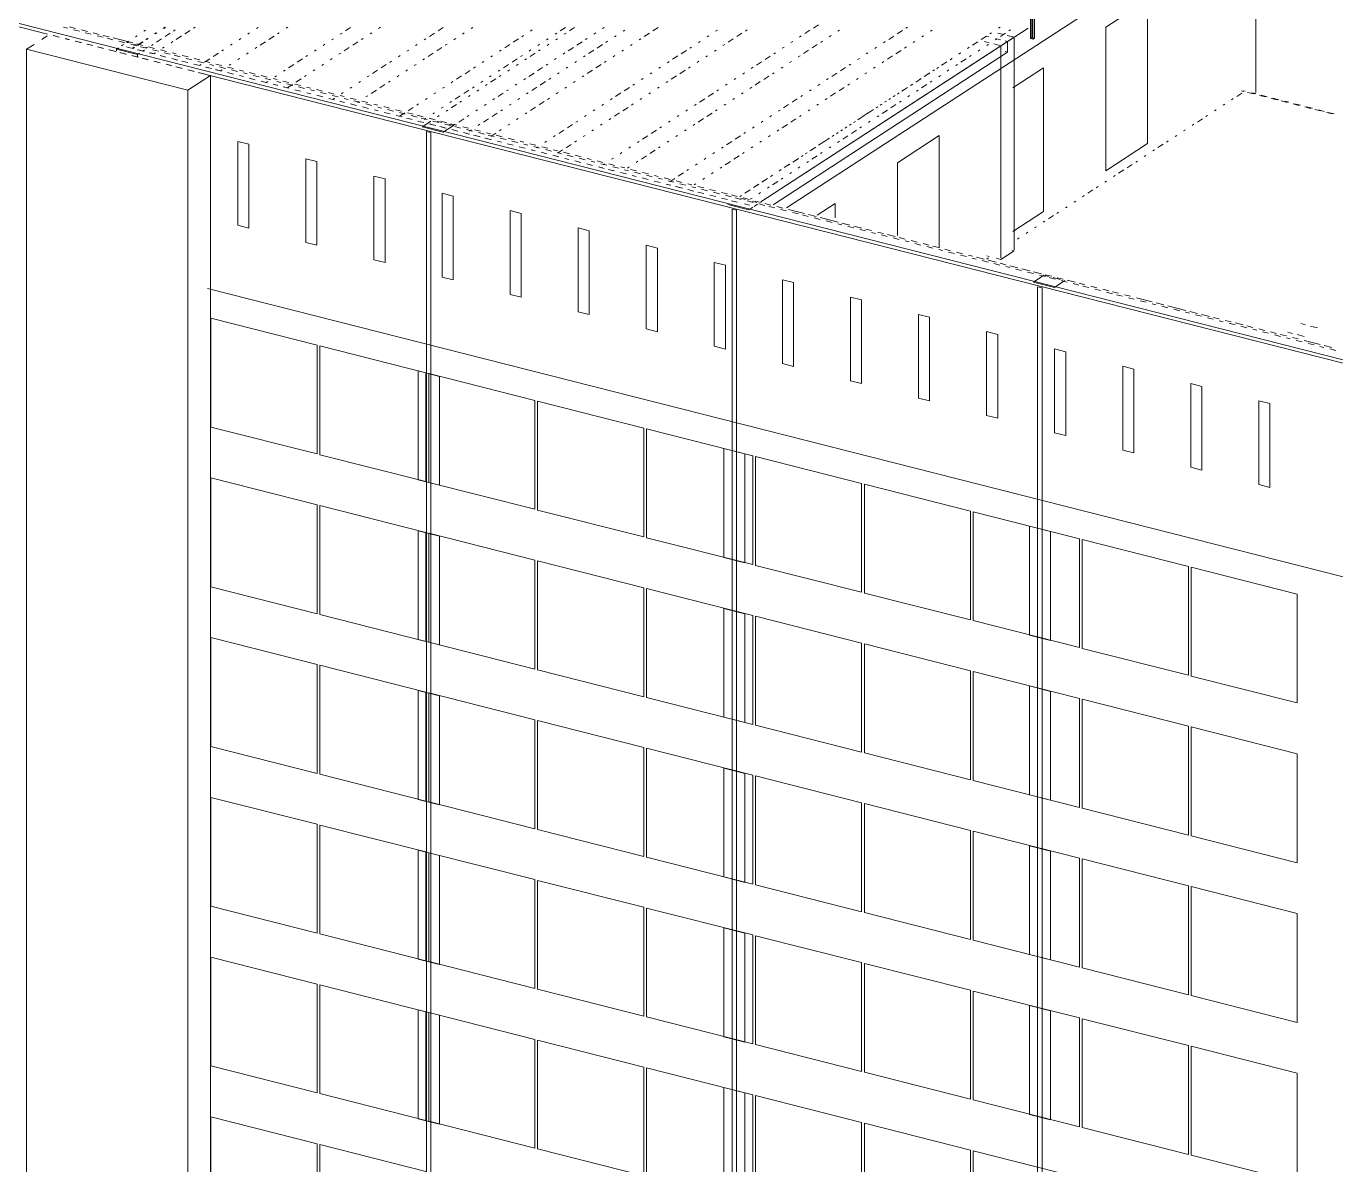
# Paper-space layout '02 Building 3D Model' of a CAD drawing. Header units: millimetres. Extents: x 5 to 415, y 7 to 290.
# Drawn here: x 233.7 to 297.2, y 140.3 to 195.5 of the extents above; entities that cross this region are included whole.
import ezdxf

# ---------------------------------------------------------------- set-up
doc = ezdxf.new("R2010")
doc.units = ezdxf.units.MM
doc.layers.add('MODEL_3D_VIEW', color=7, linetype='Continuous', lineweight=9)

# ---------------------------------------------------------------- blocks, each defined once
blk = doc.blocks.new('SHEET_02_BUILDING_3D')
at = {"layer": 'MODEL_3D_VIEW', "lineweight": 9}
for p, q in [((183.12, 208.386), (299.543, 178.796)), ((234.732, 195.101), (183.127, 208.217)), ((293.295, 192.27), (293.295, 202.577)), ((293.298, 201.477), (270.554, 186.672)), ((282.369, 198.164), (282.369, 194.886)), ((282.444, 194.935), (282.444, 198.214)), ((282.49, 194.855), (282.49, 198.134)), ((282.566, 194.905), (282.566, 198.183)), ((288.054, 196.754), (286.035, 195.439)), ((288.054, 189.791), (288.054, 196.754)), ((272.103, 195.56), (271.853, 195.396)), ((234.725, 195.02), (234.452, 194.842)), ((235.305, 194.956), (235.012, 195.03)), ((235.306, 194.955), (235.019, 195.028)), ((235.704, 195.387), (235.512, 195.436)), ((235.785, 194.834), (235.594, 194.882)), ((235.793, 194.832), (235.598, 194.881)), ((235.805, 195.453), (236.092, 195.38)), ((236.278, 195.241), (235.991, 195.314)), ((236.379, 195.307), (236.667, 195.234)), ((236.853, 195.095), (236.566, 195.168)), ((236.954, 195.161), (237.241, 195.088)), ((237.427, 194.949), (237.14, 195.022)), ((237.433, 195.039), (237.72, 194.966)), ((237.906, 194.828), (237.619, 194.901)), ((237.911, 194.918), (238.869, 194.674)), ((239.075, 195.024), (238.992, 194.97)), ((239.49, 195.294), (239.407, 195.24)), ((239.503, 194.84), (239.586, 194.894)), ((239.618, 194.89), (239.535, 194.836)), ((239.919, 195.11), (240.002, 195.164)), ((240.036, 195.162), (239.953, 195.108)), ((240.015, 194.71), (240.264, 194.872)), ((240.334, 195.38), (240.417, 195.434)), ((240.454, 195.434), (240.371, 195.38)), ((240.43, 194.98), (240.679, 195.142)), ((240.845, 195.25), (240.928, 195.304)), ((240.976, 194.848), (241.227, 195.011)), ((241.394, 195.12), (241.645, 195.283)), ((241.812, 195.392), (241.896, 195.446)), ((244.104, 194.885), (244.02, 194.831)), ((244.522, 195.157), (244.438, 195.103)), ((244.94, 195.429), (244.856, 195.375)), ((245.462, 194.842), (245.712, 195.006)), ((245.88, 195.114), (245.963, 195.169)), ((246.297, 195.386), (246.381, 195.441)), ((248.589, 194.88), (248.506, 194.825)), ((249.007, 195.152), (248.924, 195.097)), ((249.425, 195.423), (249.174, 195.26)), ((249.947, 194.837), (250.031, 194.891)), ((250.365, 195.109), (250.449, 195.163)), ((250.783, 195.381), (250.866, 195.435)), ((253.075, 194.874), (252.991, 194.82)), ((253.493, 195.146), (253.242, 194.983)), ((253.911, 195.418), (253.66, 195.255)), ((254.433, 194.832), (254.516, 194.886)), ((254.851, 195.104), (254.934, 195.158)), ((255.268, 195.376), (255.352, 195.43)), ((257.56, 194.869), (257.31, 194.705)), ((257.811, 195.032), (257.728, 194.977)), ((258.229, 195.304), (258.145, 195.249)), ((258.918, 194.826), (259.002, 194.881)), ((259.336, 195.098), (259.42, 195.153)), ((259.449, 194.879), (259.366, 194.825)), ((259.587, 195.261), (259.837, 195.425)), ((259.864, 195.149), (259.781, 195.095)), ((260.279, 195.42), (260.03, 195.258)), ((260.805, 194.835), (260.888, 194.889)), ((261.22, 195.105), (261.303, 195.159)), ((261.635, 195.376), (261.718, 195.43)), ((262.297, 195.026), (262.213, 194.972)), ((262.714, 195.298), (262.631, 195.244)), ((263.404, 194.821), (263.487, 194.875)), ((263.654, 194.984), (263.905, 195.147)), ((264.072, 195.256), (264.323, 195.419)), ((266.782, 195.021), (266.699, 194.967)), ((267.2, 195.293), (267.116, 195.239)), ((267.722, 194.707), (267.973, 194.87)), ((268.14, 194.979), (268.391, 195.142)), ((268.558, 195.251), (268.641, 195.305)), ((269.309, 186.964), (282.258, 195.393)), ((271.268, 195.016), (271.184, 194.961)), ((271.685, 195.288), (271.435, 195.124)), ((272.625, 194.973), (272.709, 195.028)), ((273.043, 195.245), (273.127, 195.299)), ((275.753, 195.01), (275.502, 194.847)), ((276.171, 195.282), (275.92, 195.119)), ((276.422, 195.445), (276.338, 195.391)), ((277.111, 194.968), (277.194, 195.022)), ((277.529, 195.24), (277.612, 195.294)), ((280.239, 195.005), (279.988, 194.842)), ((280.239, 195.005), (279.989, 194.843)), ((280.352, 194.976), (280.239, 195.005)), ((280.488, 195.167), (280.405, 195.113)), ((280.75, 194.875), (280.667, 194.821)), ((280.921, 194.831), (280.693, 194.889)), ((281.013, 195.097), (280.786, 195.155)), ((280.903, 195.437), (280.82, 195.383)), ((281.165, 195.145), (280.916, 194.983)), ((280.942, 194.537), (281.582, 194.953)), ((281.582, 194.953), (281.241, 195.04)), ((281.414, 195.307), (281.331, 195.253)), ((281.582, 194.953), (281.582, 184.646)), ((282.369, 194.886), (282.444, 194.935)), ((282.49, 194.855), (282.369, 194.886)), ((282.444, 194.935), (282.566, 194.905)), ((282.566, 194.905), (282.49, 194.855)), ((286.035, 195.439), (286.035, 188.476)), ((234.087, 194.605), (233.723, 194.368)), ((233.723, 194.368), (241.533, 192.383)), ((233.723, 73.763), (233.723, 194.368)), ((236.36, 194.688), (236.072, 194.761)), ((236.379, 194.683), (236.086, 194.757)), ((236.934, 194.542), (236.647, 194.615)), ((236.867, 194.559), (236.671, 194.608)), ((237.452, 194.41), (237.16, 194.484)), ((237.413, 194.42), (237.221, 194.469)), ((237.987, 194.274), (237.7, 194.347)), ((238.038, 194.261), (237.745, 194.335)), ((238.176, 194.439), (238.075, 194.373)), ((238.075, 194.373), (239.099, 194.113)), ((238.075, 194.273), (238.075, 194.373)), ((238.481, 194.682), (238.193, 194.755)), ((238.411, 194.592), (238.328, 194.538)), ((238.555, 194.48), (238.783, 194.422)), ((238.66, 194.754), (238.577, 194.7)), ((238.694, 194.673), (238.58, 194.702)), ((239.055, 194.536), (238.768, 194.609)), ((238.839, 194.408), (238.922, 194.462)), ((238.95, 194.455), (238.866, 194.401)), ((239.149, 194.557), (238.921, 194.615)), ((239.06, 194.626), (239.347, 194.553)), ((239.088, 194.57), (239.337, 194.732)), ((239.094, 194.343), (239.321, 194.285)), ((239.368, 194.727), (239.117, 194.564)), ((239.124, 194.335), (239.351, 194.278)), ((239.128, 194.334), (239.417, 194.261)), ((239.534, 194.414), (239.246, 194.487)), ((239.351, 194.278), (239.434, 194.332)), ((239.604, 194.442), (239.49, 194.471)), ((239.635, 194.48), (239.922, 194.407)), ((239.766, 194.548), (239.849, 194.602)), ((240.108, 194.268), (239.821, 194.341)), ((240.209, 194.334), (240.496, 194.261)), ((240.308, 194.413), (240.391, 194.467)), ((240.725, 194.685), (240.809, 194.739)), ((243.268, 194.341), (243.185, 194.287)), ((243.686, 194.613), (243.603, 194.559)), ((244.793, 194.407), (244.877, 194.462)), ((245.044, 194.57), (245.295, 194.734)), ((247.754, 194.336), (247.67, 194.281)), ((248.172, 194.608), (248.088, 194.553)), ((249.111, 194.293), (249.362, 194.456)), ((249.529, 194.565), (249.78, 194.728)), ((252.239, 194.33), (252.156, 194.276)), ((252.657, 194.602), (252.573, 194.548)), ((253.597, 194.288), (253.848, 194.451)), ((254.015, 194.56), (254.098, 194.614)), ((256.725, 194.325), (256.641, 194.27)), ((257.143, 194.597), (256.892, 194.433)), ((258.082, 194.282), (258.166, 194.337)), ((258.5, 194.554), (258.584, 194.609)), ((258.619, 194.339), (258.536, 194.285)), ((259.034, 194.609), (258.951, 194.555)), ((259.975, 194.295), (260.224, 194.457)), ((260.39, 194.565), (260.639, 194.727)), ((261.21, 194.319), (260.959, 194.156)), ((261.628, 194.591), (261.377, 194.428)), ((261.879, 194.754), (261.795, 194.7)), ((262.568, 194.277), (262.651, 194.331)), ((262.986, 194.549), (263.069, 194.603)), ((265.696, 194.314), (265.445, 194.151)), ((265.946, 194.477), (265.863, 194.423)), ((266.364, 194.749), (266.281, 194.695)), ((267.053, 194.271), (267.137, 194.326)), ((267.471, 194.543), (267.555, 194.598)), ((269.311, 186.966), (281.262, 194.745)), ((270.432, 194.472), (270.348, 194.417)), ((270.85, 194.744), (270.766, 194.689)), ((271.372, 194.157), (271.622, 194.32)), ((271.79, 194.429), (272.04, 194.592)), ((272.207, 194.701), (272.291, 194.756)), ((274.917, 194.466), (274.834, 194.412)), ((275.335, 194.738), (275.252, 194.684)), ((275.857, 194.152), (276.108, 194.315)), ((276.275, 194.424), (276.359, 194.478)), ((276.693, 194.696), (276.776, 194.75)), ((279.403, 194.461), (279.319, 194.406)), ((279.408, 194.464), (279.325, 194.41)), ((279.821, 194.733), (279.57, 194.57)), ((279.823, 194.735), (279.74, 194.681)), ((279.92, 194.334), (279.837, 194.28)), ((280.146, 194.739), (280.374, 194.681)), ((280.335, 194.605), (280.252, 194.551)), ((280.601, 194.623), (280.942, 194.537)), ((280.942, 184.23), (280.942, 194.537)), ((281.262, 194.745), (281.148, 194.774)), ((281.148, 194.251), (281.262, 194.222)), ((281.262, 194.745), (281.262, 194.222)), ((238.526, 194.137), (238.234, 194.211)), ((238.562, 194.128), (238.274, 194.201)), ((239.112, 193.988), (238.819, 194.062)), ((239.136, 193.982), (238.849, 194.055)), ((239.099, 194.113), (239.2, 194.179)), ((239.099, 194.013), (239.099, 194.113)), ((239.615, 193.86), (239.328, 193.933)), ((239.6, 193.864), (239.405, 193.914)), ((239.662, 194.198), (239.89, 194.141)), ((239.705, 194.188), (239.897, 194.139)), ((239.89, 194.141), (239.973, 194.195)), ((240.186, 193.715), (239.893, 193.789)), ((240.189, 193.714), (239.902, 193.787)), ((240.186, 194.065), (240.475, 193.992)), ((240.683, 194.122), (240.395, 194.195)), ((240.764, 193.568), (240.477, 193.641)), ((240.674, 193.591), (240.479, 193.641)), ((240.763, 193.919), (241.052, 193.845)), ((240.784, 194.188), (240.975, 194.139)), ((241.161, 194), (240.874, 194.073)), ((241.244, 193.796), (241.533, 193.723)), ((241.262, 194.066), (241.55, 193.993)), ((241.736, 193.854), (241.449, 193.927)), ((241.821, 193.65), (242.11, 193.576)), ((241.837, 193.92), (242.124, 193.847)), ((242.31, 193.708), (242.023, 193.781)), ((242.182, 193.634), (242.098, 193.579)), ((242.6, 193.906), (242.349, 193.743)), ((242.411, 193.774), (242.603, 193.725)), ((242.789, 193.587), (242.597, 193.635)), ((243.018, 194.178), (242.767, 194.015)), ((242.89, 193.652), (243.177, 193.579)), ((243.54, 193.591), (243.623, 193.646)), ((243.957, 193.863), (244.041, 193.918)), ((244.375, 194.135), (244.459, 194.19)), ((246.667, 193.628), (246.417, 193.465)), ((247.085, 193.9), (246.834, 193.737)), ((247.336, 194.064), (247.252, 194.009)), ((248.025, 193.586), (248.109, 193.64)), ((248.443, 193.858), (248.526, 193.912)), ((248.861, 194.13), (248.944, 194.184)), ((251.153, 193.623), (250.902, 193.46)), ((251.403, 193.786), (251.32, 193.732)), ((251.821, 194.058), (251.738, 194.004)), ((252.51, 193.58), (252.594, 193.635)), ((252.928, 193.852), (253.012, 193.907)), ((253.179, 194.016), (253.43, 194.179)), ((255.889, 193.781), (255.805, 193.726)), ((256.307, 194.053), (256.223, 193.998)), ((256.829, 193.466), (257.08, 193.629)), ((257.247, 193.738), (257.497, 193.901)), ((257.54, 193.637), (257.457, 193.583)), ((257.665, 194.01), (257.748, 194.065)), ((257.955, 193.907), (257.872, 193.853)), ((258.37, 194.177), (258.121, 194.015)), ((258.895, 193.593), (258.978, 193.647)), ((259.31, 193.863), (259.393, 193.917)), ((259.725, 194.133), (259.808, 194.187)), ((260.374, 193.775), (260.291, 193.721)), ((260.792, 194.047), (260.709, 193.993)), ((261.314, 193.461), (261.565, 193.624)), ((261.732, 193.733), (261.816, 193.787)), ((262.15, 194.005), (262.234, 194.059)), ((264.86, 193.77), (264.776, 193.715)), ((265.278, 194.042), (265.027, 193.879)), ((266.218, 193.727), (266.301, 193.782)), ((266.635, 193.999), (266.719, 194.054)), ((269.345, 193.764), (269.095, 193.601)), ((269.763, 194.036), (269.513, 193.873)), ((281.262, 194.222), (269.896, 186.824)), ((270.014, 194.2), (269.93, 194.145)), ((270.703, 193.722), (270.787, 193.776)), ((271.121, 193.994), (271.205, 194.048)), ((273.664, 193.65), (273.58, 193.596)), ((274.082, 193.922), (273.998, 193.868)), ((274.499, 194.194), (274.416, 194.14)), ((275.189, 193.717), (275.272, 193.771)), ((275.439, 193.88), (275.69, 194.043)), ((278.149, 193.645), (278.066, 193.59)), ((278.329, 193.762), (278.08, 193.6)), ((278.567, 193.917), (278.483, 193.862)), ((278.578, 193.924), (278.495, 193.87)), ((278.841, 193.632), (278.758, 193.578)), ((278.985, 194.189), (278.901, 194.134)), ((278.993, 194.194), (278.91, 194.14)), ((279.256, 193.902), (279.007, 193.74)), ((279.505, 194.064), (279.422, 194.01)), ((241.242, 193.447), (240.955, 193.52)), ((241.26, 193.442), (240.967, 193.516)), ((241.817, 193.301), (241.53, 193.374)), ((241.533, 192.383), (242.627, 193.095)), ((241.846, 193.293), (241.553, 193.368)), ((242.334, 193.169), (242.041, 193.244)), ((298.975, 178.773), (242.104, 193.228)), ((242.398, 193.503), (242.687, 193.43)), ((242.439, 193.493), (242.667, 193.435)), ((242.627, 193.095), (242.529, 193.119)), ((242.627, 193.095), (242.627, 72.49)), ((242.879, 193.381), (243.168, 193.307)), ((242.894, 193.377), (243.122, 193.319)), ((243.363, 193.441), (243.076, 193.514)), ((243.122, 193.319), (243.205, 193.374)), ((243.456, 193.234), (243.745, 193.161)), ((243.464, 193.506), (243.752, 193.433)), ((243.938, 193.295), (243.651, 193.368)), ((244.033, 193.087), (244.226, 193.039)), ((244.039, 193.36), (244.23, 193.312)), ((244.417, 193.173), (244.225, 193.222)), ((244.514, 192.965), (244.803, 192.892)), ((244.518, 193.239), (244.805, 193.166)), ((244.991, 193.027), (244.704, 193.1)), ((245.092, 193.093), (245.379, 193.02)), ((245.832, 193.084), (245.748, 193.03)), ((246.249, 193.356), (246.166, 193.302)), ((247.189, 193.042), (247.273, 193.096)), ((247.607, 193.314), (247.691, 193.368)), ((250.317, 193.079), (250.233, 193.025)), ((250.735, 193.351), (250.484, 193.188)), ((251.675, 193.036), (251.758, 193.091)), ((252.093, 193.308), (252.176, 193.363)), ((254.802, 193.073), (254.552, 192.91)), ((255.22, 193.345), (254.97, 193.182)), ((255.471, 193.509), (255.388, 193.454)), ((256.16, 193.031), (256.244, 193.085)), ((256.578, 193.303), (256.662, 193.357)), ((256.71, 193.096), (256.627, 193.042)), ((257.125, 193.366), (257.042, 193.312)), ((258.065, 193.052), (258.314, 193.214)), ((258.48, 193.322), (258.729, 193.485)), ((259.121, 192.959), (259.037, 192.905)), ((259.539, 193.231), (259.455, 193.177)), ((259.957, 193.503), (259.873, 193.449)), ((260.646, 193.026), (260.729, 193.08)), ((260.896, 193.189), (261.147, 193.352)), ((264.024, 193.226), (263.941, 193.171)), ((264.442, 193.498), (264.358, 193.443)), ((264.964, 192.911), (265.215, 193.075)), ((265.382, 193.183), (265.633, 193.347)), ((265.8, 193.455), (265.883, 193.51)), ((268.51, 193.22), (268.426, 193.166)), ((268.928, 193.492), (268.844, 193.438)), ((269.449, 192.906), (269.7, 193.069)), ((269.867, 193.178), (269.951, 193.232)), ((270.285, 193.45), (270.369, 193.504)), ((272.995, 193.215), (272.744, 193.052)), ((273.413, 193.487), (273.162, 193.324)), ((274.353, 193.173), (274.436, 193.227)), ((274.771, 193.445), (274.854, 193.499)), ((277.481, 193.21), (277.23, 193.046)), ((277.499, 193.222), (277.416, 193.168)), ((277.731, 193.373), (277.648, 193.318)), ((277.914, 193.492), (277.831, 193.438)), ((278.011, 193.092), (277.928, 193.038)), ((278.426, 193.362), (278.343, 193.308)), ((283.005, 193.467), (281.513, 192.496)), ((283.005, 186.505), (283.005, 193.467)), ((241.533, 71.778), (241.533, 192.383)), ((245.092, 192.819), (245.38, 192.745)), ((245.565, 192.881), (245.278, 192.954)), ((245.414, 192.812), (245.33, 192.758)), ((245.666, 192.947), (245.858, 192.898)), ((245.669, 192.672), (245.861, 192.623)), ((245.671, 192.671), (245.899, 192.613)), ((246.044, 192.759), (245.853, 192.808)), ((246.145, 192.825), (246.432, 192.752)), ((246.15, 192.55), (246.438, 192.476)), ((246.24, 192.527), (246.354, 192.498)), ((246.619, 192.613), (246.331, 192.686)), ((246.354, 192.498), (246.604, 192.661)), ((246.72, 192.679), (247.007, 192.606)), ((246.727, 192.403), (247.015, 192.33)), ((246.771, 192.77), (247.022, 192.933)), ((247.193, 192.467), (246.906, 192.54)), ((247.294, 192.533), (247.486, 192.484)), ((247.672, 192.346), (247.48, 192.394)), ((247.773, 192.411), (248.06, 192.338)), ((249.481, 192.535), (249.398, 192.481)), ((249.899, 192.807), (249.816, 192.753)), ((250.421, 192.22), (250.672, 192.384)), ((250.839, 192.492), (251.09, 192.656)), ((251.257, 192.764), (251.34, 192.819)), ((253.967, 192.53), (253.883, 192.475)), ((254.385, 192.802), (254.301, 192.747)), ((254.907, 192.215), (255.157, 192.378)), ((255.324, 192.487), (255.408, 192.541)), ((255.631, 192.394), (255.548, 192.34)), ((255.742, 192.759), (255.826, 192.813)), ((256.046, 192.664), (255.963, 192.61)), ((256.461, 192.934), (256.212, 192.772)), ((256.986, 192.35), (257.069, 192.404)), ((257.401, 192.62), (257.484, 192.674)), ((257.816, 192.89), (257.899, 192.944)), ((258.452, 192.524), (258.202, 192.361)), ((258.87, 192.796), (258.619, 192.633)), ((259.81, 192.482), (259.894, 192.536)), ((260.228, 192.754), (260.311, 192.808)), ((262.938, 192.519), (262.687, 192.355)), ((263.188, 192.682), (263.105, 192.627)), ((263.606, 192.954), (263.523, 192.899)), ((264.295, 192.476), (264.379, 192.531)), ((264.713, 192.748), (264.797, 192.803)), ((267.256, 192.404), (267.172, 192.35)), ((267.674, 192.676), (267.59, 192.622)), ((268.092, 192.948), (268.008, 192.894)), ((268.781, 192.471), (268.864, 192.525)), ((269.032, 192.634), (269.282, 192.797)), ((271.742, 192.399), (271.658, 192.345)), ((272.159, 192.671), (272.076, 192.617)), ((272.577, 192.943), (272.494, 192.889)), ((273.099, 192.357), (273.35, 192.52)), ((273.517, 192.629), (273.601, 192.683)), ((273.935, 192.901), (274.019, 192.955)), ((276.227, 192.394), (276.143, 192.339)), ((276.42, 192.519), (276.171, 192.357)), ((276.645, 192.666), (276.561, 192.611)), ((276.669, 192.681), (276.586, 192.627)), ((277.063, 192.938), (276.812, 192.774)), ((276.932, 192.389), (276.849, 192.335)), ((277.084, 192.952), (277.001, 192.898)), ((277.347, 192.659), (277.098, 192.497)), ((277.596, 192.822), (277.513, 192.767)), ((292.609, 192.348), (292.705, 192.324)), ((292.69, 192.354), (292.786, 192.33)), ((247.304, 192.256), (247.496, 192.207)), ((247.785, 192.134), (248.073, 192.061)), ((248.246, 192.2), (247.959, 192.273)), ((248.347, 192.265), (248.634, 192.192)), ((248.362, 191.987), (248.65, 191.914)), ((248.821, 192.054), (248.533, 192.127)), ((248.646, 191.991), (248.562, 191.937)), ((248.903, 191.85), (249.131, 191.792)), ((248.922, 192.119), (249.113, 192.071)), ((248.939, 191.841), (249.131, 191.792)), ((249.063, 192.263), (248.98, 192.209)), ((249.299, 191.932), (249.108, 191.981)), ((249.4, 191.998), (249.688, 191.925)), ((249.42, 191.718), (249.709, 191.645)), ((249.472, 191.705), (249.585, 191.676)), ((249.874, 191.786), (249.587, 191.859)), ((249.753, 191.785), (249.836, 191.84)), ((249.975, 191.852), (250.262, 191.779)), ((250.448, 191.64), (250.161, 191.713)), ((250.17, 192.057), (250.254, 192.112)), ((250.549, 191.706), (250.741, 191.657)), ((252.713, 191.714), (252.63, 191.659)), ((253.131, 191.986), (253.047, 191.931)), ((253.549, 192.258), (253.465, 192.203)), ((254.238, 191.78), (254.322, 191.834)), ((254.552, 191.691), (254.303, 191.529)), ((254.489, 191.943), (254.739, 192.106)), ((254.801, 191.854), (254.718, 191.799)), ((255.216, 192.124), (255.133, 192.07)), ((255.907, 191.647), (255.99, 191.701)), ((256.322, 191.918), (256.405, 191.972)), ((256.571, 192.08), (256.82, 192.242)), ((257.199, 191.708), (257.115, 191.654)), ((257.616, 191.98), (257.533, 191.926)), ((258.034, 192.252), (257.951, 192.198)), ((258.556, 191.666), (258.807, 191.829)), ((258.974, 191.938), (259.058, 191.992)), ((259.392, 192.21), (259.476, 192.264)), ((261.684, 191.703), (261.601, 191.648)), ((262.102, 191.975), (262.018, 191.92)), ((262.52, 192.247), (262.269, 192.083)), ((263.042, 191.66), (263.125, 191.715)), ((263.46, 191.932), (263.543, 191.987)), ((263.878, 192.204), (263.961, 192.259)), ((266.17, 191.697), (266.086, 191.643)), ((266.587, 191.969), (266.337, 191.806)), ((267.005, 192.241), (266.755, 192.078)), ((267.527, 191.655), (267.611, 191.709)), ((267.945, 191.927), (268.029, 191.981)), ((268.363, 192.199), (268.447, 192.253)), ((270.655, 191.692), (270.404, 191.529)), ((271.073, 191.964), (270.822, 191.801)), ((271.324, 192.127), (271.24, 192.073)), ((272.013, 191.649), (272.096, 191.704)), ((272.431, 191.921), (272.514, 191.976)), ((272.681, 192.085), (272.932, 192.248)), ((275.175, 191.709), (275.092, 191.655)), ((275.391, 191.85), (275.308, 191.795)), ((275.59, 191.979), (275.507, 191.925)), ((275.809, 192.122), (275.726, 192.067)), ((276.005, 192.249), (275.922, 192.195)), ((276.102, 191.849), (276.019, 191.795)), ((276.517, 192.119), (276.434, 192.065)), ((291.707, 191.649), (291.79, 191.704)), ((292.122, 191.92), (292.205, 191.974)), ((292.371, 192.082), (292.62, 192.244)), ((292.897, 192.275), (293.184, 192.202)), ((293.073, 192.257), (293.264, 192.208)), ((293.181, 192.249), (293.295, 192.22)), ((293.471, 192.129), (293.758, 192.056)), ((293.552, 192.135), (293.839, 192.062)), ((294.046, 191.983), (294.333, 191.91)), ((294.126, 191.989), (294.414, 191.916)), ((294.524, 191.861), (294.812, 191.788)), ((294.701, 191.843), (294.892, 191.795)), ((295.099, 191.715), (295.386, 191.642)), ((295.18, 191.722), (295.467, 191.649)), ((249.997, 191.572), (250.286, 191.498)), ((250.574, 191.425), (250.767, 191.376)), ((250.927, 191.518), (250.736, 191.567)), ((251.028, 191.584), (251.315, 191.511)), ((251.055, 191.303), (251.344, 191.23)), ((251.502, 191.372), (251.214, 191.445)), ((251.602, 191.438), (251.89, 191.365)), ((251.632, 191.156), (251.921, 191.083)), ((252.076, 191.226), (251.789, 191.299)), ((252.045, 191.278), (251.794, 191.115)), ((251.794, 191.115), (251.908, 191.086)), ((252.177, 191.292), (252.464, 191.219)), ((252.462, 191.55), (252.212, 191.387)), ((252.65, 191.08), (252.363, 191.153)), ((252.656, 191.17), (252.943, 191.097)), ((253.402, 191.236), (253.486, 191.29)), ((253.722, 191.151), (253.639, 191.097)), ((253.82, 191.508), (253.904, 191.562)), ((254.137, 191.421), (254.054, 191.367)), ((255.077, 191.107), (255.16, 191.161)), ((255.492, 191.377), (255.575, 191.431)), ((256.53, 191.273), (256.279, 191.11)), ((256.781, 191.436), (256.697, 191.382)), ((257.888, 191.23), (257.971, 191.285)), ((258.138, 191.394), (258.389, 191.557)), ((260.848, 191.159), (260.765, 191.104)), ((261.266, 191.431), (261.183, 191.376)), ((262.206, 191.116), (262.457, 191.279)), ((262.624, 191.388), (262.875, 191.551)), ((265.334, 191.153), (265.25, 191.099)), ((265.752, 191.425), (265.668, 191.371)), ((266.692, 191.111), (266.942, 191.274)), ((267.109, 191.383), (267.193, 191.437)), ((269.819, 191.148), (269.736, 191.093)), ((270.237, 191.42), (270.154, 191.365)), ((271.177, 191.105), (271.261, 191.16)), ((271.595, 191.377), (271.678, 191.432)), ((274.305, 191.142), (274.054, 190.979)), ((274.511, 191.277), (274.262, 191.115)), ((274.723, 191.414), (274.472, 191.251)), ((274.76, 191.439), (274.677, 191.385)), ((274.973, 191.578), (274.89, 191.523)), ((275.023, 191.147), (274.94, 191.093)), ((275.438, 191.417), (275.189, 191.255)), ((275.853, 191.687), (275.604, 191.525)), ((290.877, 191.109), (290.96, 191.163)), ((291.292, 191.379), (291.375, 191.433)), ((295.673, 191.569), (295.96, 191.496)), ((295.754, 191.576), (296.041, 191.503)), ((296.152, 191.448), (296.439, 191.375)), ((296.329, 191.43), (296.616, 191.357)), ((296.726, 191.302), (297.014, 191.229)), ((296.807, 191.308), (297.095, 191.235)), ((252.135, 191.028), (252.362, 190.971)), ((252.209, 191.01), (252.402, 190.961)), ((252.69, 190.887), (252.979, 190.814)), ((252.704, 190.884), (252.817, 190.855)), ((253.129, 190.959), (252.842, 191.032)), ((253.292, 190.871), (252.888, 190.609)), ((252.888, 190.609), (253.911, 190.348)), ((252.984, 190.964), (253.068, 191.018)), ((253.306, 190.881), (253.223, 190.827)), ((253.23, 191.024), (253.517, 190.951)), ((253.254, 190.744), (253.482, 190.686)), ((253.267, 190.741), (253.556, 190.667)), ((253.704, 190.813), (253.416, 190.886)), ((253.848, 190.822), (253.62, 190.879)), ((253.748, 190.618), (254.037, 190.545)), ((253.805, 190.878), (254.092, 190.805)), ((253.823, 190.599), (254.05, 190.542)), ((253.911, 190.348), (254.416, 190.677)), ((254.278, 190.667), (253.991, 190.74)), ((254.416, 190.677), (254.189, 190.735)), ((254.283, 190.757), (254.571, 190.684)), ((254.325, 190.472), (254.614, 190.398)), ((254.413, 190.675), (254.496, 190.729)), ((254.757, 190.545), (254.47, 190.618)), ((254.662, 190.837), (254.911, 190.999)), ((254.858, 190.611), (255.145, 190.538)), ((255.331, 190.399), (255.044, 190.472)), ((255.276, 190.457), (255.193, 190.403)), ((255.432, 190.465), (255.719, 190.392)), ((255.694, 190.729), (255.611, 190.675)), ((256.112, 191.001), (255.861, 190.838)), ((256.634, 190.414), (256.718, 190.469)), ((257.052, 190.686), (257.136, 190.741)), ((257.47, 190.958), (257.553, 191.013)), ((259.762, 190.452), (259.511, 190.288)), ((260.18, 190.723), (259.929, 190.56)), ((260.431, 190.887), (260.347, 190.832)), ((261.12, 190.409), (261.203, 190.463)), ((261.538, 190.681), (261.621, 190.735)), ((261.955, 190.953), (262.039, 191.007)), ((264.247, 190.446), (263.997, 190.283)), ((264.498, 190.609), (264.415, 190.555)), ((264.916, 190.881), (264.832, 190.827)), ((265.605, 190.404), (265.689, 190.458)), ((266.023, 190.676), (266.107, 190.73)), ((266.274, 190.839), (266.524, 191.002)), ((268.984, 190.604), (268.9, 190.549)), ((269.401, 190.876), (269.318, 190.821)), ((270.091, 190.398), (270.174, 190.453)), ((270.341, 190.561), (270.592, 190.725)), ((270.759, 190.833), (271.01, 190.997)), ((273.266, 190.466), (273.183, 190.412)), ((273.469, 190.598), (273.386, 190.544)), ((273.681, 190.736), (273.598, 190.682)), ((273.944, 190.444), (273.694, 190.282)), ((273.887, 190.87), (273.803, 190.816)), ((274.096, 191.006), (274.013, 190.952)), ((274.193, 190.606), (274.11, 190.552)), ((274.608, 190.876), (274.525, 190.822)), ((289.798, 190.407), (289.881, 190.461)), ((290.213, 190.677), (290.296, 190.731)), ((290.462, 190.839), (290.711, 191.001)), ((244.495, 189.76), (243.957, 189.897)), ((243.957, 189.897), (243.957, 185.835)), ((253.312, 190.324), (253.097, 190.379)), ((253.097, 190.379), (253.097, 69.774)), ((253.312, 69.72), (253.312, 190.324)), ((254.903, 190.325), (255.191, 190.252)), ((255.026, 190.294), (255.139, 190.265)), ((255.384, 190.203), (255.672, 190.129)), ((255.481, 190.178), (255.708, 190.12)), ((255.906, 190.253), (255.618, 190.326)), ((255.935, 190.063), (256.049, 190.034)), ((255.961, 190.056), (256.249, 189.983)), ((256.007, 190.319), (256.198, 190.27)), ((256.384, 190.131), (256.097, 190.204)), ((256.216, 190.142), (256.467, 190.306)), ((256.485, 190.197), (256.773, 190.124)), ((256.538, 189.909), (256.73, 189.861)), ((256.959, 189.985), (256.672, 190.058)), ((257.019, 189.787), (257.307, 189.714)), ((257.06, 190.051), (257.347, 189.978)), ((257.533, 189.839), (257.246, 189.912)), ((257.634, 189.905), (257.826, 189.856)), ((258.926, 189.908), (258.843, 189.853)), ((259.344, 190.18), (259.26, 190.125)), ((260.284, 189.865), (260.367, 189.919)), ((260.702, 190.137), (260.785, 190.191)), ((263.412, 189.902), (263.328, 189.848)), ((263.83, 190.174), (263.579, 190.011)), ((264.769, 189.86), (264.853, 189.914)), ((265.187, 190.132), (265.271, 190.186)), ((267.897, 189.897), (267.646, 189.733)), ((268.315, 190.169), (268.064, 190.005)), ((268.566, 190.332), (268.482, 190.277)), ((269.255, 189.854), (269.338, 189.909)), ((269.673, 190.126), (269.756, 190.181)), ((272.383, 189.891), (272.132, 189.728)), ((272.602, 190.034), (272.353, 189.872)), ((272.633, 190.054), (272.55, 190)), ((272.851, 190.196), (272.768, 190.142)), ((273.051, 190.326), (272.968, 190.272)), ((273.113, 189.904), (273.03, 189.85)), ((273.528, 190.174), (273.279, 190.012)), ((277.957, 190.181), (275.937, 188.867)), ((277.957, 184.732), (277.957, 190.181)), ((286.035, 188.476), (288.054, 189.791)), ((288.968, 189.866), (289.051, 189.92)), ((289.383, 190.137), (289.466, 190.191)), ((244.495, 185.698), (244.495, 189.76)), ((257.596, 189.641), (257.884, 189.567)), ((258.012, 189.718), (257.821, 189.766)), ((258.113, 189.783), (258.4, 189.71)), ((258.173, 189.494), (258.365, 189.445)), ((258.258, 189.472), (258.371, 189.443)), ((258.586, 189.572), (258.299, 189.645)), ((258.508, 189.636), (258.425, 189.581)), ((258.654, 189.372), (258.942, 189.298)), ((258.687, 189.637), (258.975, 189.564)), ((258.712, 189.357), (258.94, 189.299)), ((259.161, 189.426), (258.874, 189.499)), ((259.231, 189.225), (259.52, 189.152)), ((259.262, 189.491), (259.453, 189.443)), ((259.448, 189.321), (259.699, 189.484)), ((259.64, 189.304), (259.448, 189.353)), ((259.741, 189.37), (260.028, 189.297)), ((259.866, 189.593), (260.117, 189.756)), ((260.214, 189.158), (259.927, 189.231)), ((260.315, 189.224), (260.602, 189.151)), ((262.576, 189.358), (262.492, 189.304)), ((262.994, 189.63), (262.91, 189.576)), ((263.516, 189.044), (263.767, 189.207)), ((263.934, 189.316), (264.184, 189.479)), ((264.352, 189.588), (264.435, 189.642)), ((267.061, 189.353), (266.978, 189.298)), ((267.479, 189.625), (267.396, 189.57)), ((268.001, 189.038), (268.252, 189.201)), ((268.419, 189.31), (268.503, 189.365)), ((268.837, 189.582), (268.921, 189.637)), ((271.357, 189.223), (271.274, 189.169)), ((271.547, 189.347), (271.463, 189.293)), ((271.772, 189.494), (271.689, 189.44)), ((271.965, 189.619), (271.714, 189.456)), ((272.034, 189.201), (271.785, 189.039)), ((272.187, 189.764), (272.104, 189.71)), ((272.283, 189.364), (272.2, 189.309)), ((272.698, 189.634), (272.615, 189.58)), ((287.889, 189.164), (287.972, 189.218)), ((288.304, 189.434), (288.387, 189.488)), ((288.553, 189.596), (288.802, 189.758)), ((247.794, 188.921), (247.256, 189.058)), ((247.256, 189.058), (247.256, 184.997)), ((247.794, 184.86), (247.794, 188.921)), ((259.808, 189.078), (260.001, 189.029)), ((260.289, 188.956), (260.578, 188.883)), ((260.789, 189.012), (260.501, 189.085)), ((260.866, 188.809), (261.155, 188.736)), ((260.89, 189.078), (261.081, 189.029)), ((261.267, 188.89), (261.076, 188.939)), ((261.368, 188.956), (261.655, 188.883)), ((261.443, 188.663), (261.636, 188.614)), ((261.489, 188.651), (261.717, 188.593)), ((261.842, 188.744), (261.554, 188.817)), ((261.74, 188.814), (261.657, 188.76)), ((261.924, 188.54), (262.213, 188.467)), ((261.943, 188.81), (262.23, 188.737)), ((261.944, 188.535), (262.172, 188.478)), ((262.158, 189.086), (262.074, 189.032)), ((262.416, 188.598), (262.129, 188.671)), ((262.517, 188.664), (262.709, 188.615)), ((262.895, 188.476), (262.703, 188.525)), ((262.847, 188.608), (262.931, 188.663)), ((262.996, 188.542), (263.283, 188.469)), ((263.265, 188.88), (263.349, 188.935)), ((265.808, 188.537), (265.724, 188.482)), ((266.226, 188.809), (266.142, 188.754)), ((266.644, 189.081), (266.56, 189.026)), ((267.333, 188.603), (267.416, 188.657)), ((267.583, 188.766), (267.834, 188.929)), ((270.277, 188.521), (270.194, 188.467)), ((270.293, 188.531), (270.21, 188.477)), ((270.693, 188.791), (270.443, 188.629)), ((270.711, 188.803), (270.628, 188.749)), ((271.108, 189.061), (270.859, 188.899)), ((271.129, 189.075), (271.045, 189.021)), ((271.204, 188.661), (271.121, 188.607)), ((271.619, 188.931), (271.536, 188.877)), ((275.937, 188.867), (275.937, 185.335)), ((286.644, 188.354), (286.893, 188.516)), ((287.059, 188.624), (287.308, 188.786)), ((287.474, 188.894), (287.557, 188.948)), ((251.094, 188.083), (250.555, 188.22)), ((250.555, 188.22), (250.555, 184.158)), ((251.094, 184.021), (251.094, 188.083)), ((262.501, 188.394), (262.79, 188.32)), ((263.078, 188.247), (263.271, 188.198)), ((263.469, 188.33), (263.182, 188.403)), ((263.559, 188.125), (263.848, 188.051)), ((263.57, 188.396), (263.858, 188.323)), ((264.044, 188.184), (263.757, 188.257)), ((264.137, 187.978), (264.425, 187.905)), ((264.145, 188.25), (264.336, 188.202)), ((264.523, 188.063), (264.331, 188.111)), ((264.623, 188.129), (264.911, 188.056)), ((265.097, 187.917), (264.81, 187.99)), ((265.139, 188.102), (264.888, 187.938)), ((265.198, 187.983), (265.485, 187.91)), ((265.557, 188.374), (265.306, 188.21)), ((266.497, 188.059), (266.581, 188.113)), ((266.915, 188.331), (266.998, 188.385)), ((269.447, 187.981), (269.364, 187.927)), ((269.625, 188.096), (269.374, 187.933)), ((269.862, 188.251), (269.779, 188.197)), ((269.875, 188.259), (269.792, 188.205)), ((270.125, 187.959), (269.876, 187.797)), ((270.374, 188.121), (270.291, 188.067)), ((270.789, 188.391), (270.706, 188.337)), ((285.98, 187.921), (286.063, 187.975)), ((286.395, 188.191), (286.478, 188.245)), ((254.393, 187.244), (253.854, 187.381)), ((253.854, 187.381), (253.854, 183.32)), ((264.714, 187.831), (264.906, 187.783)), ((264.721, 187.83), (264.949, 187.772)), ((265.176, 187.714), (265.517, 187.627)), ((265.195, 187.709), (265.483, 187.636)), ((265.671, 187.771), (265.384, 187.844)), ((265.772, 187.837), (265.964, 187.788)), ((265.772, 187.563), (266.06, 187.489)), ((266.15, 187.649), (265.959, 187.698)), ((266.079, 187.787), (266.163, 187.841)), ((266.251, 187.715), (266.538, 187.642)), ((266.253, 187.44), (266.541, 187.367)), ((266.725, 187.503), (266.437, 187.576)), ((266.826, 187.569), (267.113, 187.496)), ((266.83, 187.294), (267.118, 187.22)), ((267.299, 187.357), (267.012, 187.43)), ((267.4, 187.423), (267.687, 187.35)), ((267.874, 187.211), (267.586, 187.284)), ((267.879, 187.301), (268.166, 187.228)), ((268.368, 187.278), (268.285, 187.224)), ((268.371, 187.28), (268.288, 187.226)), ((268.783, 187.548), (268.534, 187.386)), ((268.789, 187.552), (268.705, 187.498)), ((269.198, 187.819), (268.949, 187.656)), ((269.207, 187.824), (268.956, 187.661)), ((269.295, 187.418), (269.212, 187.364)), ((269.71, 187.689), (269.627, 187.634)), ((284.901, 187.219), (284.984, 187.273)), ((285.15, 187.381), (285.399, 187.543)), ((285.565, 187.651), (285.648, 187.705)), ((254.393, 183.183), (254.393, 187.244)), ((267.407, 187.147), (267.695, 187.074)), ((267.701, 186.844), (268.724, 186.584)), ((267.888, 187.025), (268.176, 186.951)), ((268.125, 186.559), (267.91, 186.614)), ((267.91, 186.614), (267.91, 66.01)), ((267.953, 187.008), (268.181, 186.95)), ((268.352, 187.089), (268.065, 187.162)), ((268.547, 187.086), (268.319, 187.144)), ((268.453, 187.155), (268.74, 187.082)), ((268.522, 186.864), (268.749, 186.806)), ((268.927, 186.943), (268.639, 187.016)), ((268.724, 186.584), (268.926, 186.715)), ((268.88, 187.148), (268.797, 187.094)), ((269.115, 186.941), (268.888, 186.999)), ((268.977, 186.748), (269.144, 186.857)), ((268.977, 186.748), (269.143, 186.856)), ((269.028, 187.009), (269.315, 186.936)), ((269.501, 186.797), (269.214, 186.87)), ((269.506, 186.888), (269.794, 186.815)), ((269.98, 186.676), (269.693, 186.749)), ((270.081, 186.742), (270.368, 186.669)), ((272.908, 186.895), (272.03, 186.323)), ((272.908, 186.188), (272.908, 186.895)), ((284.071, 186.679), (284.154, 186.733)), ((284.486, 186.949), (284.569, 187.003)), ((257.692, 186.406), (257.153, 186.543)), ((257.153, 186.543), (257.153, 182.481)), ((257.692, 182.344), (257.692, 186.406)), ((268.125, 65.955), (268.125, 186.559)), ((270.554, 186.53), (270.267, 186.603)), ((270.655, 186.596), (271.421, 186.401)), ((271.129, 186.384), (270.842, 186.457)), ((271.607, 186.262), (271.32, 186.335)), ((271.613, 186.352), (271.996, 186.255)), ((272.182, 186.116), (271.895, 186.189)), ((272.187, 186.206), (273.049, 185.987)), ((272.756, 185.97), (272.469, 186.043)), ((281.513, 185.533), (283.005, 186.505)), ((282.991, 185.976), (283.074, 186.03)), ((283.241, 186.138), (283.49, 186.3)), ((283.656, 186.408), (283.739, 186.462)), ((243.957, 185.835), (244.495, 185.698)), ((260.991, 185.567), (260.453, 185.704)), ((260.453, 185.704), (260.453, 181.642)), ((260.991, 181.506), (260.991, 185.567)), ((273.235, 185.848), (273.044, 185.897)), ((273.24, 185.939), (273.623, 185.841)), ((273.81, 185.702), (273.522, 185.775)), ((273.815, 185.793), (274.198, 185.695)), ((274.384, 185.556), (274.097, 185.629)), ((274.389, 185.647), (274.676, 185.574)), ((274.863, 185.435), (274.671, 185.483)), ((274.964, 185.501), (275.251, 185.428)), ((275.437, 185.289), (275.15, 185.362)), ((275.442, 185.379), (275.825, 185.282)), ((282.161, 185.436), (282.244, 185.49)), ((282.576, 185.706), (282.659, 185.76)), ((247.256, 184.997), (247.794, 184.86)), ((264.291, 184.729), (263.752, 184.866)), ((263.752, 184.866), (263.752, 180.804)), ((264.291, 180.667), (264.291, 184.729)), ((276.012, 185.143), (275.724, 185.216)), ((276.017, 185.233), (276.304, 185.16)), ((276.49, 185.021), (276.299, 185.07)), ((276.591, 185.087), (276.879, 185.014)), ((277.065, 184.875), (276.778, 184.948)), ((277.166, 184.941), (277.453, 184.868)), ((277.639, 184.729), (277.352, 184.802)), ((277.644, 184.819), (277.932, 184.746)), ((281.746, 185.166), (281.829, 185.22)), ((250.555, 184.158), (251.094, 184.021)), ((278.118, 184.607), (277.926, 184.656)), ((278.219, 184.673), (278.506, 184.6)), ((278.692, 184.461), (278.405, 184.534)), ((278.793, 184.527), (279.081, 184.454)), ((279.267, 184.315), (278.98, 184.388)), ((279.368, 184.381), (279.559, 184.332)), ((279.746, 184.194), (279.554, 184.242)), ((279.751, 184.284), (280.134, 184.186)), ((280.32, 184.048), (280.033, 184.121)), ((280.252, 184.193), (280.335, 184.247)), ((280.26, 184.353), (280.374, 184.324)), ((280.325, 184.138), (280.708, 184.04)), ((280.715, 184.237), (280.942, 184.179)), ((280.942, 184.179), (281.582, 184.595)), ((281.582, 184.595), (281.468, 184.624)), ((267.59, 183.89), (267.051, 184.027)), ((267.051, 184.027), (267.051, 179.965)), ((267.59, 179.829), (267.59, 183.89)), ((280.895, 183.902), (280.607, 183.975)), ((280.9, 183.992), (281.187, 183.919)), ((281.373, 183.78), (281.182, 183.829)), ((281.378, 183.87), (281.761, 183.773)), ((281.948, 183.634), (281.66, 183.707)), ((281.953, 183.724), (282.336, 183.627)), ((282.522, 183.488), (282.235, 183.561)), ((282.527, 183.578), (282.91, 183.481)), ((253.854, 183.32), (254.393, 183.183)), ((270.889, 183.052), (270.35, 183.189)), ((270.35, 183.189), (270.35, 179.127)), ((270.889, 178.99), (270.889, 183.052)), ((283.018, 183.408), (282.514, 183.079)), ((282.514, 183.079), (283.537, 182.819)), ((282.938, 182.795), (282.722, 182.849)), ((282.722, 182.849), (282.722, 62.245)), ((283.097, 183.342), (282.809, 183.415)), ((283.246, 183.35), (283.018, 183.408)), ((283.102, 183.432), (283.389, 183.359)), ((283.575, 183.22), (283.288, 183.293)), ((283.814, 183.205), (283.473, 183.292)), ((283.537, 182.819), (284.042, 183.148)), ((283.676, 183.286), (283.964, 183.213)), ((284.15, 183.074), (283.863, 183.147)), ((284.155, 183.164), (284.538, 183.067)), ((284.724, 182.928), (284.437, 183.001)), ((284.729, 183.018), (285.017, 182.945)), ((285.203, 182.807), (284.916, 182.88)), ((285.304, 182.872), (285.591, 182.799)), ((242.487, 182.773), (298.88, 168.44)), ((257.153, 182.481), (257.692, 182.344)), ((274.188, 182.213), (273.65, 182.35)), ((273.65, 182.35), (273.65, 178.288)), ((274.188, 178.151), (274.188, 182.213)), ((282.938, 62.19), (282.938, 182.795)), ((285.777, 182.661), (285.49, 182.734)), ((285.878, 182.726), (286.166, 182.653)), ((286.352, 182.515), (286.065, 182.588)), ((286.357, 182.605), (286.644, 182.532)), ((286.831, 182.393), (286.543, 182.466)), ((286.932, 182.459), (287.219, 182.386)), ((287.405, 182.247), (287.118, 182.32)), ((287.506, 182.313), (288.272, 182.118)), ((287.979, 182.101), (287.692, 182.174)), ((260.453, 181.642), (260.991, 181.506)), ((288.458, 181.979), (288.267, 182.028)), ((288.463, 182.069), (288.846, 181.972)), ((289.033, 181.833), (288.745, 181.906)), ((289.038, 181.923), (289.9, 181.704)), ((289.607, 181.687), (289.32, 181.76)), ((290.086, 181.566), (289.894, 181.614)), ((290.091, 181.656), (290.474, 181.558)), ((247.796, 180.022), (242.652, 181.329)), ((242.652, 181.329), (242.652, 176.049)), ((277.487, 181.375), (276.949, 181.512)), ((276.949, 181.512), (276.949, 177.45)), ((277.487, 177.313), (277.487, 181.375)), ((290.66, 181.42), (290.373, 181.493)), ((290.665, 181.51), (291.048, 181.412)), ((291.235, 181.274), (290.947, 181.347)), ((291.24, 181.364), (291.527, 181.291)), ((291.713, 181.152), (291.522, 181.201)), ((291.814, 181.218), (292.102, 181.145)), ((292.288, 181.006), (292.001, 181.079)), ((292.293, 181.096), (292.676, 180.999)), ((292.862, 180.86), (292.575, 180.933)), ((292.868, 180.95), (293.155, 180.877)), ((295.712, 181.004), (295.485, 181.062)), ((296.281, 180.86), (295.94, 180.946)), ((263.752, 180.804), (264.291, 180.667)), ((280.787, 180.536), (280.248, 180.673)), ((280.248, 180.673), (280.248, 176.611)), ((280.787, 176.474), (280.787, 180.536)), ((293.341, 180.738), (293.15, 180.787)), ((293.442, 180.804), (293.729, 180.731)), ((293.916, 180.592), (293.628, 180.665)), ((294.016, 180.658), (294.304, 180.585)), ((294.49, 180.446), (294.203, 180.519)), ((294.495, 180.536), (294.782, 180.463)), ((294.969, 180.325), (294.777, 180.373)), ((294.845, 180.646), (295.073, 180.588)), ((295.07, 180.39), (295.357, 180.317)), ((295.3, 180.53), (295.641, 180.443)), ((247.796, 174.742), (247.796, 180.022)), ((253.075, 178.68), (247.931, 179.988)), ((247.931, 179.988), (247.931, 174.707)), ((267.051, 179.965), (267.59, 179.829)), ((284.086, 179.698), (283.547, 179.835)), ((283.547, 179.835), (283.547, 175.773)), ((284.086, 175.636), (284.086, 179.698)), ((295.543, 180.179), (295.256, 180.252)), ((295.644, 180.244), (296.41, 180.05)), ((296.118, 180.033), (295.83, 180.106)), ((296.596, 179.911), (296.405, 179.96)), ((296.602, 180.001), (296.985, 179.904)), ((297.171, 179.765), (296.884, 179.838)), ((270.35, 179.127), (270.889, 178.99)), ((287.385, 178.859), (286.846, 178.996)), ((286.846, 178.996), (286.846, 174.934)), ((253.725, 178.506), (252.701, 178.766)), ((252.701, 178.766), (252.701, 173.486)), ((253.075, 173.4), (253.075, 178.68)), ((258.354, 177.339), (253.21, 178.646)), ((253.21, 178.646), (253.21, 173.366)), ((253.725, 173.226), (253.725, 178.506)), ((287.385, 174.797), (287.385, 178.859)), ((273.65, 178.288), (274.188, 178.151)), ((290.684, 178.021), (290.146, 178.158)), ((290.146, 178.158), (290.146, 174.096)), ((290.684, 173.959), (290.684, 178.021)), ((258.354, 172.058), (258.354, 177.339)), ((263.632, 175.997), (258.488, 177.304)), ((258.488, 177.304), (258.488, 172.024)), ((276.949, 177.45), (277.487, 177.313)), ((293.983, 177.182), (293.445, 177.319)), ((293.445, 177.319), (293.445, 173.257)), ((293.983, 173.12), (293.983, 177.182)), ((280.248, 176.611), (280.787, 176.474)), ((242.652, 176.049), (247.796, 174.742)), ((263.632, 170.717), (263.632, 175.997)), ((268.911, 174.655), (263.767, 175.963)), ((263.767, 175.963), (263.767, 170.682)), ((283.547, 175.773), (284.086, 175.636)), ((247.931, 174.707), (253.075, 173.4)), ((268.537, 174.741), (267.514, 175.001)), ((267.514, 175.001), (267.514, 169.721)), ((268.537, 169.461), (268.537, 174.741)), ((268.911, 169.375), (268.911, 174.655)), ((274.19, 173.314), (269.046, 174.621)), ((269.046, 174.621), (269.046, 169.341)), ((286.846, 174.934), (287.385, 174.797)), ((290.146, 174.096), (290.684, 173.959)), ((247.796, 172.275), (242.652, 173.583)), ((242.652, 173.583), (242.652, 168.303)), ((252.701, 173.486), (253.725, 173.226)), ((253.21, 173.366), (258.354, 172.058)), ((274.19, 168.033), (274.19, 173.314)), ((279.469, 171.972), (274.324, 173.279)), ((274.324, 173.279), (274.324, 167.999)), ((293.445, 173.257), (293.983, 173.12)), ((247.796, 166.995), (247.796, 172.275)), ((253.075, 170.934), (247.931, 172.241)), ((247.931, 172.241), (247.931, 166.961)), ((258.488, 172.024), (263.632, 170.717)), ((279.469, 166.692), (279.469, 171.972)), ((284.747, 170.63), (279.603, 171.938)), ((279.603, 171.938), (279.603, 166.658)), ((253.725, 170.76), (252.701, 171.02)), ((252.701, 171.02), (252.701, 165.739)), ((253.075, 165.654), (253.075, 170.934)), ((258.354, 169.592), (253.21, 170.9)), ((253.21, 170.9), (253.21, 165.619)), ((253.725, 165.479), (253.725, 170.76)), ((283.35, 170.976), (282.327, 171.236)), ((282.327, 171.236), (282.327, 165.956)), ((283.35, 165.696), (283.35, 170.976)), ((263.767, 170.682), (268.911, 169.375)), ((284.747, 165.35), (284.747, 170.63)), ((290.026, 169.289), (284.882, 170.596)), ((284.882, 170.596), (284.882, 165.316)), ((258.354, 164.312), (258.354, 169.592)), ((263.632, 168.251), (258.488, 169.558)), ((258.488, 169.558), (258.488, 164.278)), ((267.514, 169.721), (268.537, 169.461)), ((269.046, 169.341), (274.19, 168.033)), ((290.026, 164.008), (290.026, 169.289)), ((295.305, 167.947), (290.161, 169.255)), ((290.161, 169.255), (290.161, 163.974)), ((242.652, 168.303), (247.796, 166.995)), ((263.632, 162.97), (263.632, 168.251)), ((268.911, 166.909), (263.767, 168.216)), ((263.767, 168.216), (263.767, 162.936)), ((274.324, 167.999), (279.469, 166.692)), ((295.305, 162.667), (295.305, 167.947)), ((247.931, 166.961), (253.075, 165.654)), ((268.537, 166.995), (267.514, 167.255)), ((267.514, 167.255), (267.514, 161.975)), ((268.537, 161.715), (268.537, 166.995)), ((268.911, 161.629), (268.911, 166.909)), ((274.19, 165.567), (269.046, 166.875)), ((269.046, 166.875), (269.046, 161.594)), ((279.603, 166.658), (284.747, 165.35)), ((247.796, 164.529), (242.652, 165.837)), ((242.652, 165.837), (242.652, 160.556)), ((252.701, 165.739), (253.725, 165.479)), ((282.327, 165.956), (283.35, 165.696)), ((253.21, 165.619), (258.354, 164.312)), ((274.19, 160.287), (274.19, 165.567)), ((279.469, 164.226), (274.324, 165.533)), ((274.324, 165.533), (274.324, 160.253)), ((284.882, 165.316), (290.026, 164.008)), ((247.796, 159.249), (247.796, 164.529)), ((253.075, 163.188), (247.931, 164.495)), ((247.931, 164.495), (247.931, 159.215)), ((258.488, 164.278), (263.632, 162.97)), ((279.469, 158.945), (279.469, 164.226)), ((284.747, 162.884), (279.603, 164.191)), ((279.603, 164.191), (279.603, 158.911)), ((290.161, 163.974), (295.305, 162.667)), ((253.725, 163.013), (252.701, 163.273)), ((252.701, 163.273), (252.701, 157.993)), ((253.075, 157.907), (253.075, 163.188)), ((258.354, 161.846), (253.21, 163.153)), ((253.21, 163.153), (253.21, 157.873)), ((283.35, 163.23), (282.327, 163.49)), ((282.327, 163.49), (282.327, 158.21)), ((283.35, 157.95), (283.35, 163.23)), ((253.725, 157.733), (253.725, 163.013)), ((263.767, 162.936), (268.911, 161.629)), ((284.747, 157.604), (284.747, 162.884)), ((290.026, 161.542), (284.882, 162.85)), ((284.882, 162.85), (284.882, 157.57)), ((267.514, 161.975), (268.537, 161.715)), ((258.354, 156.566), (258.354, 161.846)), ((263.632, 160.504), (258.488, 161.812)), ((258.488, 161.812), (258.488, 156.531)), ((269.046, 161.594), (274.19, 160.287)), ((290.026, 156.262), (290.026, 161.542)), ((295.305, 160.201), (290.161, 161.508)), ((290.161, 161.508), (290.161, 156.228)), ((242.652, 160.556), (247.796, 159.249)), ((263.632, 155.224), (263.632, 160.504)), ((268.911, 159.163), (263.767, 160.47)), ((263.767, 160.47), (263.767, 155.19)), ((274.324, 160.253), (279.469, 158.945)), ((295.305, 154.921), (295.305, 160.201)), ((268.537, 159.248), (267.514, 159.509)), ((267.514, 159.509), (267.514, 154.228)), ((247.931, 159.215), (253.075, 157.907)), ((268.537, 153.968), (268.537, 159.248)), ((268.911, 153.882), (268.911, 159.163)), ((274.19, 157.821), (269.046, 159.128)), ((269.046, 159.128), (269.046, 153.848)), ((279.603, 158.911), (284.747, 157.604)), ((247.796, 156.783), (242.652, 158.09)), ((242.652, 158.09), (242.652, 152.81)), ((282.327, 158.21), (283.35, 157.95)), ((252.701, 157.993), (253.725, 157.733)), ((253.21, 157.873), (258.354, 156.566)), ((274.19, 152.541), (274.19, 157.821)), ((279.469, 156.479), (274.324, 157.787)), ((274.324, 157.787), (274.324, 152.507)), ((284.882, 157.57), (290.026, 156.262)), ((247.796, 151.503), (247.796, 156.783)), ((253.075, 155.441), (247.931, 156.749)), ((247.931, 156.749), (247.931, 151.468)), ((258.488, 156.531), (263.632, 155.224)), ((279.469, 151.199), (279.469, 156.479)), ((284.747, 155.138), (279.603, 156.445)), ((279.603, 156.445), (279.603, 151.165)), ((290.161, 156.228), (295.305, 154.921)), ((253.725, 155.267), (252.701, 155.527)), ((252.701, 155.527), (252.701, 150.247)), ((283.35, 155.484), (282.327, 155.744)), ((282.327, 155.744), (282.327, 150.464)), ((253.075, 150.161), (253.075, 155.441)), ((258.354, 154.1), (253.21, 155.407)), ((253.21, 155.407), (253.21, 150.127)), ((253.725, 149.987), (253.725, 155.267)), ((263.767, 155.19), (268.911, 153.882)), ((283.35, 150.203), (283.35, 155.484)), ((284.747, 149.858), (284.747, 155.138)), ((290.026, 153.796), (284.882, 155.104)), ((284.882, 155.104), (284.882, 149.823)), ((258.354, 148.819), (258.354, 154.1)), ((263.632, 152.758), (258.488, 154.065)), ((258.488, 154.065), (258.488, 148.785)), ((267.514, 154.228), (268.537, 153.968)), ((269.046, 153.848), (274.19, 152.541)), ((290.026, 148.516), (290.026, 153.796)), ((295.305, 152.454), (290.161, 153.762)), ((290.161, 153.762), (290.161, 148.482)), ((242.652, 152.81), (247.796, 151.503)), ((263.632, 147.478), (263.632, 152.758)), ((268.911, 151.416), (263.767, 152.724)), ((263.767, 152.724), (263.767, 147.443)), ((274.324, 152.507), (279.469, 151.199)), ((295.305, 147.174), (295.305, 152.454)), ((268.537, 151.502), (267.514, 151.762)), ((267.514, 151.762), (267.514, 146.482)), ((247.931, 151.468), (253.075, 150.161)), ((268.537, 146.222), (268.537, 151.502)), ((268.911, 146.136), (268.911, 151.416)), ((274.19, 150.075), (269.046, 151.382)), ((269.046, 151.382), (269.046, 146.102)), ((279.603, 151.165), (284.747, 149.858)), ((282.327, 150.464), (283.35, 150.203)), ((247.796, 149.037), (242.652, 150.344)), ((242.652, 150.344), (242.652, 145.064)), ((252.701, 150.247), (253.725, 149.987)), ((253.21, 150.127), (258.354, 148.819)), ((274.19, 144.794), (274.19, 150.075)), ((279.469, 148.733), (274.324, 150.04)), ((274.324, 150.04), (274.324, 144.76)), ((284.882, 149.823), (290.026, 148.516)), ((247.796, 143.756), (247.796, 149.037)), ((253.075, 147.695), (247.931, 149.002)), ((247.931, 149.002), (247.931, 143.722)), ((258.488, 148.785), (263.632, 147.478)), ((279.469, 143.453), (279.469, 148.733)), ((284.747, 147.391), (279.603, 148.699)), ((279.603, 148.699), (279.603, 143.419)), ((283.35, 147.737), (282.327, 147.998)), ((282.327, 147.998), (282.327, 142.717)), ((290.161, 148.482), (295.305, 147.174)), ((253.725, 147.521), (252.701, 147.781)), ((252.701, 147.781), (252.701, 142.501)), ((253.075, 142.415), (253.075, 147.695)), ((258.354, 146.353), (253.21, 147.661)), ((253.21, 147.661), (253.21, 142.38)), ((253.725, 142.24), (253.725, 147.521)), ((263.767, 147.443), (268.911, 146.136)), ((283.35, 142.457), (283.35, 147.737)), ((284.747, 142.111), (284.747, 147.391)), ((290.026, 146.05), (284.882, 147.357)), ((284.882, 147.357), (284.882, 142.077)), ((258.354, 141.073), (258.354, 146.353)), ((263.632, 145.012), (258.488, 146.319)), ((258.488, 146.319), (258.488, 141.039)), ((267.514, 146.482), (268.537, 146.222)), ((269.046, 146.102), (274.19, 144.794)), ((290.026, 140.77), (290.026, 146.05)), ((295.305, 144.708), (290.161, 146.016)), ((290.161, 146.016), (290.161, 140.735)), ((242.652, 145.064), (247.796, 143.756)), ((263.632, 139.731), (263.632, 145.012)), ((268.911, 143.67), (263.767, 144.977)), ((263.767, 144.977), (263.767, 139.697)), ((274.324, 144.76), (279.469, 143.453)), ((295.305, 139.428), (295.305, 144.708)), ((247.931, 143.722), (253.075, 142.415)), ((268.537, 143.756), (267.514, 144.016)), ((267.514, 144.016), (267.514, 138.736)), ((268.537, 138.476), (268.537, 143.756)), ((268.911, 138.39), (268.911, 143.67)), ((274.19, 142.328), (269.046, 143.636)), ((269.046, 143.636), (269.046, 138.356)), ((279.603, 143.419), (284.747, 142.111)), ((247.796, 141.29), (242.652, 142.598)), ((242.652, 142.598), (242.652, 137.317)), ((252.701, 142.501), (253.725, 142.24)), ((253.21, 142.38), (258.354, 141.073)), ((274.19, 137.048), (274.19, 142.328)), ((279.469, 140.987), (274.324, 142.294)), ((274.324, 142.294), (274.324, 137.014)), ((282.327, 142.717), (283.35, 142.457)), ((284.882, 142.077), (290.026, 140.77)), ((247.796, 136.01), (247.796, 141.29)), ((253.075, 139.949), (247.931, 141.256)), ((247.931, 141.256), (247.931, 135.976)), ((258.488, 141.039), (263.632, 139.731)), ((279.469, 135.707), (279.469, 140.987)), ((284.747, 139.645), (279.603, 140.953)), ((279.603, 140.953), (279.603, 135.672)), ((290.161, 140.735), (295.305, 139.428))]:
    blk.add_line(p, q, dxfattribs=at)

psp = doc.layouts.new('02 Building 3D Model')

# ---------------------------------------------------------------- block references
psp.add_blockref('SHEET_02_BUILDING_3D', (0, 0))

doc.saveas('drawing.dxf')
